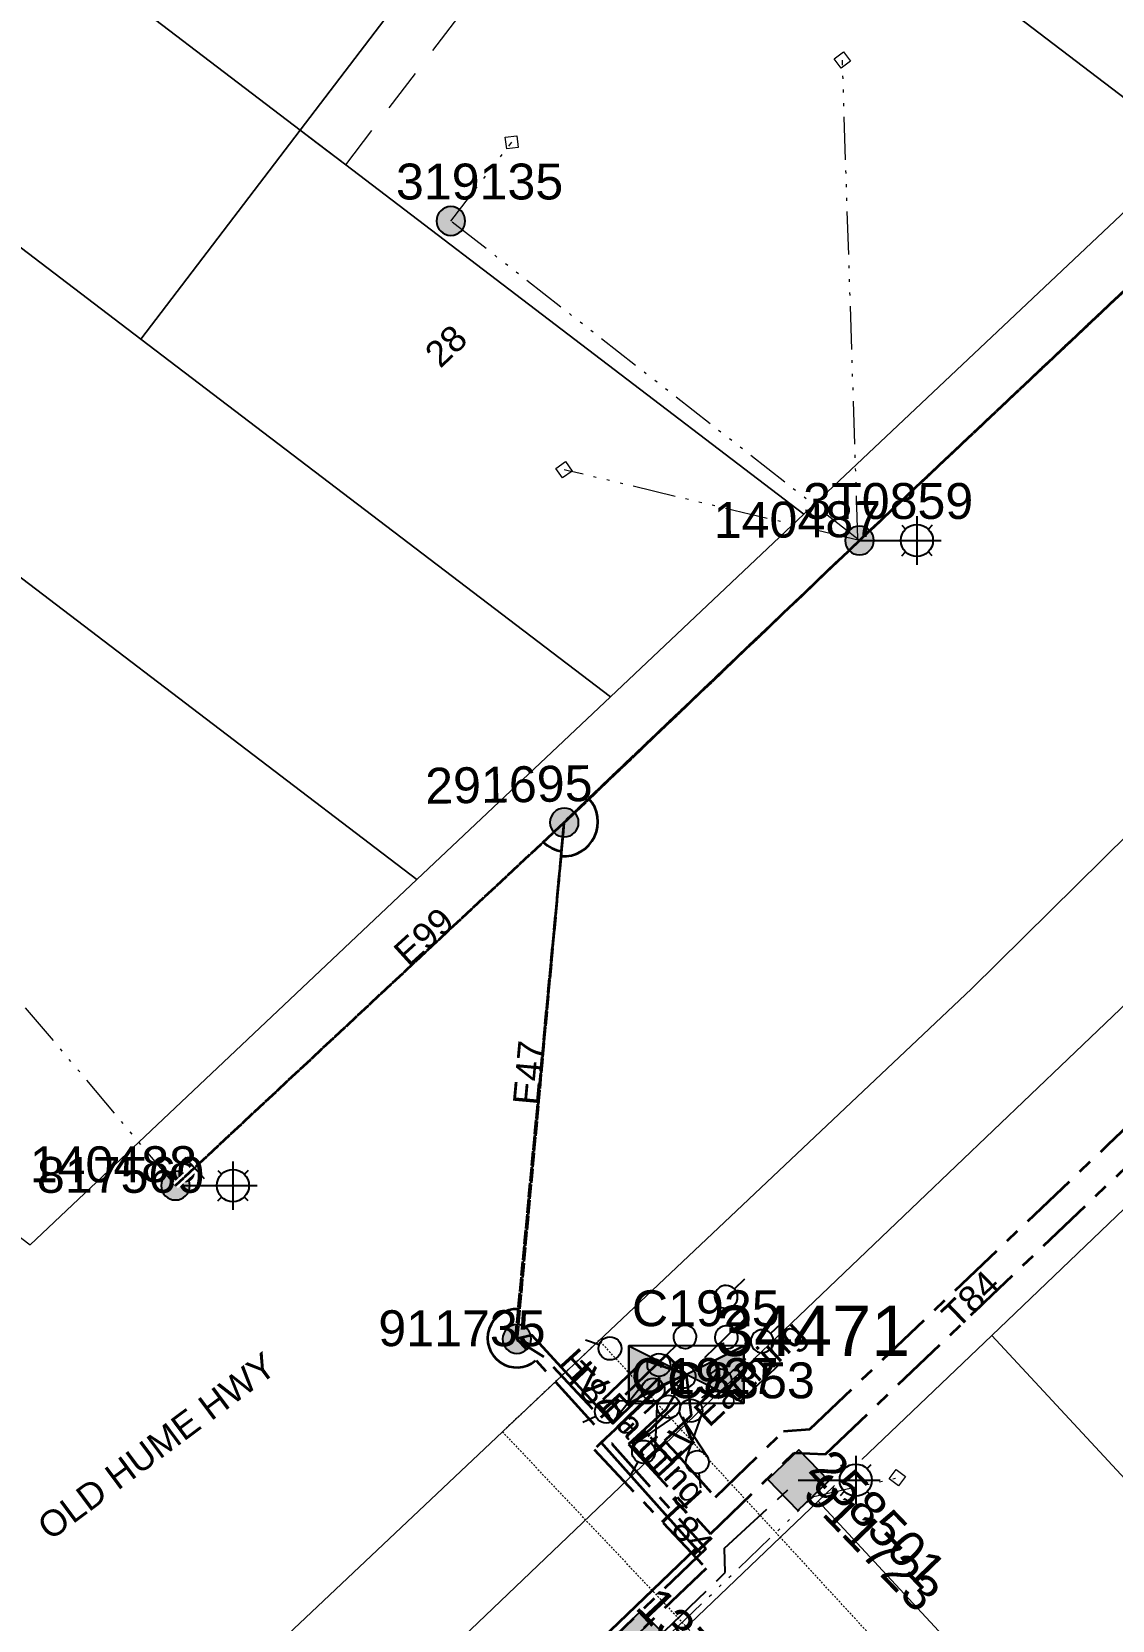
# Model space of a CAD drawing. Header units: metres. Extents: x 264899 to 270320, y 6185871 to 6191197.
# Drawn here: x 268064.1 to 268139.4, y 6186596 to 6186706.7 of the extents above; entities that cross this region are included whole.
import ezdxf
from ezdxf.enums import TextEntityAlignment as Align

# ---------------------------------------------------------------- set-up
doc = ezdxf.new("R2010")
doc.units = ezdxf.units.M
for name, pattern in [('Cable Exist OH', [1, 1, 0]), ('Cable Exist UG', [7, 4, -1, 1, -1]), ('Dash', [5, 3, -2]), ('DASHED', [19.05, 12.7, -6.35]), ('HIDDEN2', [0.1875, 0.125, -0.0625]), ('PHANTOMX2', [6.6, 3, -0.75, 0.2, -0.75, 0.2, -0.75, 0.2, -0.75])]:
    doc.linetypes.add(name, pattern=pattern)
doc.layers.get('0').update_dxf_attribs({"color": 6})
for name, color, linetype, lineweight in [('_User_HV_Exist', 1, 'Continuous', 35), ('_User_LV_Exist', 5, 'Continuous', 35), ('Cadastre Easements_SP_EXT', 58, 'DASHED', 15), ('Cadastre Land Parcels_SP_EXT', 118, 'Continuous', 15), ('Cadastre Other Property_SP_EXT', 138, 'DASHED', 15), ('Cadastre Roads_SP_EXT', 218, 'Continuous', 15), ('Mains_HV_EXT', 13, 'Continuous', 25), ('Mains_LV_EXT', 163, 'Continuous', 25), ('Mains_LV_SL_EXT', 135, 'Continuous', 25), ('Mains_SL_EXT', 131, 'Continuous', 25), ('Services_SP_EXT', 42, 'PHANTOMX2', 20)]:
    doc.layers.add(name, color=color, linetype=linetype, lineweight=lineweight)
for name, color, linetype in [('Equip_HV_EXT', 7, 'Continuous'), ('Equip_LV_EXT', 7, 'Continuous'), ('Equip_SP_SL_EXT', 7, 'Continuous'), ('Sub_SP_EXT', 7, 'Continuous'), ('SupportsOH_SP_TR_HV_LV_SL_EXT', 7, 'Continuous'), ('SupportsUG_SP_LV_EXT', 7, 'Continuous'), ('SupportsUG_SP_LV_SL_EXT', 7, 'Continuous')]:
    doc.layers.add(name, color=color, linetype=linetype)
doc.layers.get('0').freeze()
doc.styles.add('COLUMN_LABEL', font='arial.ttf', dxfattribs={"height": 2})
doc.styles.add('iecARIAL', font='arial.ttf', dxfattribs={"height": 2})
doc.styles.add('POLE_LABEL', font='arial.ttf', dxfattribs={"height": 2})
doc.styles.add('SL_LABEL', font='arial.ttf', dxfattribs={"height": 2})
doc.styles.get("Standard").update_dxf_attribs({"font": 'arial.ttf'})
doc.styles.add('SWITCH_LABEL', font='arial.ttf', dxfattribs={"height": 2})
doc.linetypes.add('Cable E UG', pattern='A,5,-0.1,["E",Standard,S=1.5,R=0,X=0,Y=-0.75],-1.45', length=6.55)

# ---------------------------------------------------------------- blocks, each defined once
blk = doc.blocks.new('SUB_PADMOUNT_EXT')
at = {"ltscale": 10}
h = blk.add_hatch(color=256, dxfattribs=at)
h.dxf.hatch_style = 1
h.paths.add_polyline_path([(4, -2), (0, 0), (4, 2)])
h.paths.add_polyline_path([(-4, -2), (-4, 2), (0, 0)])
blk.add_line((4, 2), (-4, -2))
blk.add_lwpolyline([(-4, -2), (4, -2), (4, 2), (-4, 2)], close=True)
at = {"ltscale": 10, "flags": 128}
for points in [[(-4, -2), (-4, 2), (0, 0)], [(4, -2), (0, 0), (4, 2)]]:
    blk.add_lwpolyline(points, close=True, dxfattribs=at)
at = {"flags": 8}
blk.add_attdef('ASSET_NUM', text='', height=2.5, dxfattribs=at).set_placement((0, 5), align=Align.MIDDLE_CENTER)
for tag, flags, p in [('STREET_CODE', 9, (1.5, 0)), ('OPERATING_VOLTAGE', 9, (1.5, -0.4)), ('ORIENTATION', 9, (1.5, -0.6)), ('OWNED_BY', 9, (1.5, -0.8)), ('OPERATED_BY', 9, (1.5, -1)), ('NO_PHASES', 9, (1.5, -0.2)), ('MAINTAINED_BY', 9, (1.5, -1.2)), ('CONSTRUCTED_VOLTAGE', 9, (1.5, -1.4)), ('SECONDARY_VOLTAGE', 9, (1.5, -1.6)), ('STATE', 9, (1.5, -1.8)), ('SUBSTATION_TYPE', 9, (1.5, -2.2)), ('PARENT', 9, (1.5, -2)), ('SUBURB', 9, (1.5, -2.8)), ('STREETNAME', 9, (1.5, -3)), ('USAGE', 9, (1.5, -2.4)), ('LEGEND', 9, (1.5, -2.6)), ('LOCATION', 9, (1.5, -3.2)), ('NOTES', 9, (1.5, -3.4)), ('Z', 1, (1.5, -3.6))]:
    blk.add_attdef(tag, text='', height=0.2, dxfattribs=dict(flags=flags)).set_placement(p, align=Align.MIDDLE_LEFT)
blk = doc.blocks.new('COLUMN_EXT')
blk.add_hatch(color=256).paths.add_polyline_path([(1.5, -1.5), (1.5, 1.5), (-1.5, 1.5), (-1.5, -1.5)])
blk.add_lwpolyline([(1.5, 1.5), (-1.5, 1.5), (-1.5, -1.5), (1.5, -1.5)], close=True)
at = {"flags": 1}
blk.add_attdef('Z', (-1.81, 2.35), '', height=0.2, rotation=180, dxfattribs=at)
at = {"flags": 9}
for tag, p in [('STREETNAME', (-1.81, 1.6)), ('LOCATION', (-1.81, 1.4)), ('SUBURB', (-1.81, 1.8)), ('LEGEND', (-1.81, 1.2)), ('NOTES', (-1.81, 2)), ('COLUMN_TYPE', (-1.81, 0.4)), ('OWNED_BY', (-1.81, 0.6)), ('USAGE', (-1.81, 1)), ('STATE', (-1.81, 0.8))]:
    blk.add_attdef(tag, text='', height=0.2, rotation=180, dxfattribs=at).set_placement(p, align=Align.MIDDLE_LEFT)
for tag, style, p in [('STRUCTURE_PLANT_NUMBER', 'POLE_LABEL', (-1.81, -0.03)), ('STREET_CODE', 'COLUMN_LABEL', (-1.81, 0.2))]:
    blk.add_attdef(tag, text='', height=0.2, rotation=180, dxfattribs=dict(at, style=style)).set_placement(p, align=Align.MIDDLE_LEFT)
at = {"style": 'COLUMN_LABEL', "width": 0.9, "flags": 8}
blk.add_attdef('ASSET_NUM', text='', height=2, rotation=270, dxfattribs=at).set_placement((2, -4), align=Align.MIDDLE_LEFT)
blk = doc.blocks.new('PILLAR_EXT')
blk.add_hatch(color=256).paths.add_polyline_path([(-2.5, 1), (-2.5, -1), (2.5, -1), (2.5, 1)])
for p, q in [((-2.5, 0), (2.5, 0)), ((0, 1), (0, -1))]:
    blk.add_line(p, q)
at = {"ltscale": 10}
blk.add_line((2.5, 0), (-2.5, 0), dxfattribs=at)
blk.add_lwpolyline([(-2.5, -1), (-1.25, -1), (1.25, -1), (2.5, -1), (2.5, 1), (-2.5, 1)], close=True)
at = {"width": 0.9, "flags": 8}
blk.add_attdef('ASSET_NUM', text='', height=2, rotation=90, dxfattribs=at).set_placement((-2, 4), align=Align.MIDDLE_LEFT)
for tag, p, flags in [('OWNED_BY', (0, -0.2), 9), ('STATE', (0, -0.4), 9), ('SUPPORT_TYPE', (0, -0.6), 9), ('USAGE', (0, -0.8), 9), ('LEGEND', (0, -1), 9), ('LOCATION', (0, -1.2), 9), ('STREETNAME', (0, -1.8), 9), ('SUBURB', (0, -2), 1), ('NOTES', (0, -1.4), 9), ('PARENT', (0, -1.6), 9)]:
    blk.add_attdef(tag, p, '', height=0.2, dxfattribs=dict(flags=flags))
blk = doc.blocks.new('SL_LANTERN_EXT')
at = {"flags": 9}
for tag, p in [('LRATECODE', (-7.4, 0)), ('LOUTREACHVOCAB', (-7.2, 0)), ('LOUTREACH', (-7, 0)), ('LANTNUMBER', (-6.6, 0)), ('LNEW', (-6.4, 0)), ('LMASTVOCAB', (-6.2, 0)), ('LMAST', (-6, 0)), ('LLAMPVOCAB', (-5.8, 0)), ('LLAMP', (-5.6, 0)), ('LEXIST', (-5.4, 0)), ('LCHARGE3PERCENT', (-5.2, 0)), ('LCHARGE3', (-5, 0)), ('LCHARGE2PERCENT', (-4.8, 0)), ('LCHARGE2', (-4.6, 0)), ('LCHARGE1PERCENT', (-4.4, 0)), ('LCHARGE1', (-4.2, 0)), ('LCATEGORY', (-4, 0)), ('LBRACKETVOCAB', (-3.8, 0)), ('LBRACKET', (-3.6, 0)), ('LKINGHEIGHT', (-3.4, 0)), ('CREPLACE', (-3.2, 0)), ('CREMOVE', (-3, 0)), ('CNUMBER', (-2.8, 0)), ('CNEW', (-2.6, 0)), ('CEXIST', (-2.4, 0)), ('USAGE', (-2.2, 0)), ('STATE', (-2, 0)), ('OWNED_BY', (-1.8, 0)), ('ORIENTATION', (-1.6, 0)), ('OPERATING_VOLTAGE', (-1.4, 0)), ('NO_PHASES', (-1.2, 0)), ('LANTERN_TYPE', (-1, 0)), ('LANTERN_PURPOSE', (-0.8, 0)), ('CONTROL_TYPE', (-0.6, 0)), ('CONSTRUCTED_VOLTAGE', (-0.4, 0))]:
    blk.add_attdef(tag, text='', height=0.001, rotation=270, dxfattribs=at).set_placement(p, align=Align.MIDDLE_LEFT)
at = {"style": 'SL_LABEL', "flags": 9}
blk.add_attdef('STREET_CODE', text='', height=0.001, rotation=270, dxfattribs=at).set_placement((0, 0), align=Align.MIDDLE_LEFT)
at = {"flags": 1}
blk.add_attdef('Z', (0, 0), '', height=0.001, rotation=270, dxfattribs=at)
at = {"width": 0.9}
blk.add_attdef('LNUMBER', text='', height=1, dxfattribs=at).set_placement((7, -1), align=Align.MIDDLE_LEFT)
at = {"flags": 9}
for tag, p in [('LREMOVE', (0, -7.6)), ('LREPLACE', (0, -7.8)), ('LTYPE', (0, -8)), ('LTYPEVOCAB', (0, -8.2)), ('LEGEND', (0, -8.4)), ('SUBURB', (0, -8.6)), ('STREETNAME', (0, -8.8)), ('LOCATION', (0, -9)), ('NOTES', (0, -9.2)), ('MAINTAINED_BY', (0, -9.86))]:
    blk.add_attdef(tag, text='', height=0.001, dxfattribs=at).set_placement(p, align=Align.MIDDLE_LEFT)
blk.add_attdef('OPERATED_BY', (0, -9.61), '', height=0.001, dxfattribs=at)
blk.add_wipeout([(5.69, 0), (5.06, -1.06), (4, -1.69), (2.94, -1.06), (2.31, 0), (2.94, 1.06), (4, 1.69), (5.06, 1.06)])
for p, q in [((4, 1.69), (4, 0)), ((0, 0), (4, 0)), ((2.94, 1.06), (3.2, 0.8)), ((5.06, 1.06), (4.8, 0.8)), ((2.94, -1.06), (3.2, -0.8)), ((4, 0), (5.69, 0)), ((4, 0), (4, -1.69)), ((5.06, -1.06), (4.8, -0.8))]:
    blk.add_line(p, q)
blk.add_circle((4, 0), 1.12)
blk = doc.blocks.new('CCP_EXT')
at = {"flags": 9}
for tag, p in [('STATE', (0, -1.8)), ('LEGEND', (0, -1.4)), ('LIFE_SUPPORT', (0, -1.6)), ('NOTES', (0, -2))]:
    blk.add_attdef(tag, text='', height=0.2, dxfattribs=at).set_placement(p, align=Align.MIDDLE_LEFT)
blk.add_wipeout([(0, 0.57), (0.57, 0), (0, -0.57), (-0.57, 0)])
blk.add_lwpolyline([(-0.57, 0), (0, 0.57), (0.57, 0), (0, -0.57), (-0.57, 0)])
at = {"flags": 1}
blk.add_attdef('Z', (0, 0), '', height=0.2, dxfattribs=at)
at = {"flags": 9}
for tag, p in [('CCP_TYPE', (0, 0)), ('CONSTRUCTED_VOLTAGE', (0, -0.2)), ('OPERATING_VOLTAGE', (0, -0.6)), ('ORIENTATION', (0, -0.8)), ('OWNED_BY', (0, -1)), ('NO_PHASES', (0, -0.4)), ('USAGE', (0, -1.2))]:
    blk.add_attdef(tag, text='', height=0.2, dxfattribs=at).set_placement(p, align=Align.MIDDLE_LEFT)
blk = doc.blocks.new('POLE_EXT')
blk.add_hatch(color=256).paths.add_polyline_path([(-1, 0, 1), (1, 0, 1)])
blk.add_lwpolyline([(-1, 0, 1), (1, 0, 1)], format="xyb", close=True)
at = {"flags": 8}
blk.add_attdef('pNumber', text='', height=2, dxfattribs=at).set_placement((2.5, 2.5), align=Align.MIDDLE_CENTER)
at = {"style": 'POLE_LABEL', "flags": 9}
for tag, p in [('STRUCTURE_PLANT_NUMBER', (1.35, 0.03)), ('STREET_CODE', (1.35, -0.2))]:
    blk.add_attdef(tag, text='', height=0.2, dxfattribs=at).set_placement(p, align=Align.MIDDLE_LEFT)
at = {"flags": 9}
for tag, p in [('OWNED_BY', (1.35, -0.4)), ('SPECIAL_USE', (1.35, -0.8)), ('STATE', (1.35, -1)), ('PARENT', (1.35, -0.6)), ('USAGE', (1.35, -1.2)), ('cLV', (1.35, -1.4)), ('hDepth', (1.35, -1.6)), ('hDia', (1.35, -1.8)), ('cHV', (1.35, -2)), ('LBRACKET', (1.35, -2.2)), ('cLinedev', (1.35, -3.4)), ('LExisting', (1.35, -2.4)), ('LANTNUMBER', (1.35, -2.6)), ('LOther', (1.35, -2.8)), ('LRemove', (1.35, -3)), ('LEGEND', (1.35, -3.2)), ('pExisting', (1.35, -3.8)), ('pFooting', (1.35, -4.4)), ('LOCATION', (1.35, -3.6)), ('PFNUMBER', (1.35, -4)), ('NEWPFNUMBER', (1.35, -4.2)), ('pNew', (1.35, -4.6)), ('pRelocate', (1.35, -5)), ('pRemove', (1.35, -5.2)), ('pReplace', (1.35, -5.4)), ('pStay', (1.35, -5.6)), ('pType', (1.35, -5.8)), ('cspan', (1.35, -6)), ('STREETNAME', (1.35, -6.2)), ('SUBURB', (1.35, -6.4)), ('NOTES', (1.35, -6.6)), ('OPERATED_BY', (1.36, -7.01)), ('MAINTAINED_BY', (1.36, -6.81))]:
    blk.add_attdef(tag, text='', height=0.2, dxfattribs=at).set_placement(p, align=Align.MIDDLE_LEFT)
at = {"flags": 1}
blk.add_attdef('Z', (1.35, -7.33), '', height=0.2, dxfattribs=at)
blk = doc.blocks.new('LV_UG_DFUSE_OPEN_EXT')
for points in [[(1, 0), (0, 0)], [(6.2, 0.01), (7.2, 0.01)]]:
    blk.add_lwpolyline(points)
for centre in [(1.8, 0), (5.4, 0.01)]:
    blk.add_circle(centre, 0.8)
at = {"flags": 9}
for tag, p in [('ACTUAL_STATUS', (0, 0)), ('CONSTRUCTED_VOLTAGE', (0, -0.2)), ('OPERATING_VOLTAGE', (0, -0.6)), ('ORIENTATION', (0, -0.8)), ('STATE', (0, -1)), ('SWITCH_TYPE', (0, -1.2)), ('NO_PHASES', (0, -0.4)), ('USAGE', (0, -1.4)), ('NOTES', (0, -1.6))]:
    blk.add_attdef(tag, text='', height=0.2, dxfattribs=at).set_placement(p, align=Align.MIDDLE_LEFT)
at = {"flags": 1}
blk.add_attdef('Z', (0, 0), '', height=0.2, dxfattribs=at)
blk = doc.blocks.new('LV_UG_DFUSE_CLOSED_EXT')
for points in [[(1, 0), (0, 0)], [(5.04, 0.73), (2.16, -0.72)], [(5.05, -0.71), (2.16, 0.72)], [(6.2, 0.01), (7.2, 0.01)]]:
    blk.add_lwpolyline(points)
for centre in [(1.8, 0), (5.4, 0.01)]:
    blk.add_circle(centre, 0.8)
at = {"flags": 9}
for tag, p in [('ACTUAL_STATUS', (0, 0)), ('CONSTRUCTED_VOLTAGE', (0, -0.2)), ('OPERATING_VOLTAGE', (0, -0.6)), ('ORIENTATION', (0, -0.8)), ('STATE', (0, -1)), ('SWITCH_TYPE', (0, -1.2)), ('NO_PHASES', (0, -0.4)), ('USAGE', (0, -1.4)), ('NOTES', (0, -1.6))]:
    blk.add_attdef(tag, text='', height=0.2, dxfattribs=at).set_placement(p, align=Align.MIDDLE_LEFT)
at = {"flags": 1}
blk.add_attdef('Z', (0, 0), '', height=0.2, dxfattribs=at)
blk = doc.blocks.new('SWG_HOLEC_SU_EXT')
blk.add_line((1.8, -2), (5.8, -2))
for points in [[(1, 0), (0, 0)], [(6.6, 0), (7.6, 0)]]:
    blk.add_lwpolyline(points)
for points in [[(1.8, -0.8, 1), (1.8, 0.8, 1)], [(5.8, -0.8, 1), (5.8, 0.8, 1)]]:
    blk.add_lwpolyline(points, format="xyb", close=True)
at = {"style": 'SWITCH_LABEL', "flags": 8}
blk.add_attdef('ASSET_NUM', text='', height=2.5, rotation=179.9544, dxfattribs=at).set_placement((-2.4, 0), align=Align.MIDDLE_LEFT)
at = {"flags": 1}
blk.add_attdef('Z', (0, 0), '', height=0.2, dxfattribs=at)
at = {"flags": 9}
for tag, p in [('ACTUAL_STATUS', (0, -0.4)), ('CONSTRUCTED_VOLTAGE', (0, -0.6)), ('OPERATING_VOLTAGE', (0, -1)), ('ORIENTATION', (0, -1.2)), ('NO_PHASES', (0, -0.8)), ('OWNED_BY', (0, -1.4)), ('STATE', (0, -1.8)), ('SWITCH_TYPE', (0, -2)), ('PARENT', (0, -1.6)), ('USAGE', (0, -2.2)), ('STREETNAME', (0, -2.6)), ('SUBURB', (0, -2.8)), ('LOCATION', (0, -2.4)), ('NOTES', (0, -3))]:
    blk.add_attdef(tag, text='', height=0.2, dxfattribs=at).set_placement(p, align=Align.MIDDLE_LEFT)
at = {"style": 'SWITCH_LABEL', "flags": 9}
blk.add_attdef('STREET_CODE', text='', height=0.2, dxfattribs=at).set_placement((0, -0.2), align=Align.MIDDLE_LEFT)
blk = doc.blocks.new('End Shackle_EXT')
at = {"flags": 9}
for tag, p in [('OWNED_BY', (0, -1)), ('STATE', (0, -1.2)), ('USAGE', (0, -1.4)), ('NOTES', (0, -1.6))]:
    blk.add_attdef(tag, text='', height=0.2, dxfattribs=at).set_placement(p, align=Align.MIDDLE_LEFT)
blk.add_wipeout([(0, 0.25), (1.81, 0.25), (1.82, -0.25), (0, -0.25)])
blk.add_line((1.81, -1), (1.81, 1))
at = {"flags": 1}
blk.add_attdef('Z', (0, 0), '', height=0.2, dxfattribs=at)
at = {"flags": 9}
for tag, p in [('CONNECTOR_TYPE', (0, 0)), ('CONSTRUCTED_VOLTAGE', (0, -0.2)), ('OPERATING_VOLTAGE', (0, -0.6)), ('ORIENTATION', (0, -0.8)), ('NO_PHASES', (0, -0.4))]:
    blk.add_attdef(tag, text='', height=0.2, dxfattribs=at).set_placement(p, align=Align.MIDDLE_LEFT)

msp = doc.modelspace()

# ---------------------------------------------------------------- linework, layer by layer
at = {"layer": '_User_HV_Exist', "linetype": 'Continuous'}
for points in [[(268101, 6186649.24, 0.674061), (268102.93, 6186653.25)], [(268098.01, 6186617.7, 1.472298), (268099.21, 6186614.12)]]:
    msp.add_lwpolyline(points, format="xyb", dxfattribs=at)
at = {"layer": '_User_HV_Exist', "linetype": 'Cable Exist OH'}
msp.add_lwpolyline([(268097.82, 6186615.65), (268101.21, 6186651.56)], dxfattribs=at)
at = {"layer": '_User_HV_Exist', "linetype": 'Cable E UG'}
for points in [[(268100.76, 6186613.92), (268098.96, 6186615.88), (268097.91, 6186615.62)], [(268107.83, 6186612.94), (268104.58, 6186609.73), (268104.58, 6186609.73), (268100.76, 6186613.92)], [(268024.35, 6186519.73), (268025.14, 6186521.34), (268025.14, 6186521.34), (268036.03, 6186519.69), (268036.2, 6186520.16), (268036.2, 6186520.16), (268037.18, 6186527.92), (268038.2, 6186531.86), (268039.36, 6186533.16), (268066.29, 6186558.89), (268079.27, 6186571.33), (268092.35, 6186583.81), (268104.43, 6186595.31), (268110.37, 6186601.04), (268104.14, 6186608), (268103.77, 6186608.42), (268103.77, 6186608.42), (268107.76, 6186612.12), (268107.83, 6186612.94)], [(268109.18, 6186611.22), (268105.98, 6186608.18), (268105.98, 6186608.18), (268107.79, 6186606.14), (268108.53, 6186606.83)], [(268108.53, 6186606.83), (268110.29, 6186608.47)]]:
    msp.add_lwpolyline(points, dxfattribs=at)
at = {"layer": '_User_HV_Exist', "linetype": 'Cable Exist UG'}
for points in [[(268109.71, 6186613.14), (268108.32, 6186614.51), (268103.31, 6186609.65), (268097.91, 6186615.62)], [(268109.71, 6186613.14), (268104.51, 6186608.33), (268111.06, 6186601.01), (268111.06, 6186601.01), (268104.78, 6186594.95), (268092.7, 6186583.45), (268079.62, 6186570.97), (268066.63, 6186558.53), (268039.72, 6186532.81), (268038.64, 6186531.6), (268037.67, 6186527.81), (268036.7, 6186520.1), (268022.93, 6186522.18), (268022.49, 6186520.34)]]:
    msp.add_lwpolyline(points, dxfattribs=at)
at = {"layer": '_User_LV_Exist', "linetype": 'Cable Exist OH'}
msp.add_lwpolyline([(268097.92, 6186615.53), (268101.21, 6186651.59)], dxfattribs=at)
at = {"layer": '_User_LV_Exist', "linetype": 'Continuous'}
msp.add_lwpolyline([(268099.75, 6186650.23, 0.184227), (268101.03, 6186649.6)], format="xyb", dxfattribs=at)
at = {"layer": '_User_LV_Exist', "linetype": 'Cable Exist UG'}
for points in [[(268109.71, 6186613.14), (268106.78, 6186614.15), (268103.2, 6186610.73), (268099.79, 6186614.38), (268097.92, 6186615.53)], [(268109.71, 6186613.14), (268107.77, 6186612.26), (268103.29, 6186607.92), (268111.08, 6186599.64), (268111.08, 6186599.64), (268105.47, 6186594.23)]]:
    msp.add_lwpolyline(points, dxfattribs=at)
at = {"layer": 'Cadastre Land Parcels_SP_EXT', "linetype": 'Continuous'}
for points in [[(268104.98, 6186728.9), (268116.06, 6186743.45), (268100.16, 6186755.57), (268066.9, 6186711.94), (268082.81, 6186699.81), (268104.98, 6186728.9)], [(268155.42, 6186708.48), (268155.15, 6186713.65), (268119.51, 6186740.82), (268116.06, 6186743.45), (268104.98, 6186728.9), (268108.16, 6186726.48), (268144.86, 6186698.51), (268155.42, 6186708.48)], [(268082.81, 6186699.81), (268066.9, 6186711.94), (268052.36, 6186723.02), (268037.81, 6186734.11), (268026.73, 6186719.56), (268071.72, 6186685.26), (268082.81, 6186699.81)], [(268121.17, 6186676.14), (268144.86, 6186698.51), (268108.16, 6186726.48), (268104.98, 6186728.9), (268082.81, 6186699.81), (268085.99, 6186697.39), (268117.9, 6186673.06), (268121.17, 6186676.14)], [(268104.42, 6186660.34), (268071.72, 6186685.26), (268026.73, 6186719.56), (268015.64, 6186705.01), (268052.55, 6186676.88), (268090.95, 6186647.61), (268104.42, 6186660.34)], [(268117.9, 6186673.06), (268085.99, 6186697.39), (268082.81, 6186699.81), (268071.72, 6186685.26), (268104.42, 6186660.34), (268117.9, 6186673.06)], [(268090.95, 6186647.61), (268052.55, 6186676.88), (268030.38, 6186647.79), (268064, 6186622.17), (268090.95, 6186647.61)], [(268162.24, 6186604.23), (268141.82, 6186626.23), (268130.98, 6186615.87), (268151.39, 6186593.87), (268162.24, 6186604.23)], [(268151.39, 6186593.87), (268130.98, 6186615.87), (268118.9, 6186604.33), (268139.31, 6186582.33), (268151.39, 6186593.87)], [(268139.31, 6186582.33), (268118.9, 6186604.33), (268106.82, 6186592.79), (268127.23, 6186570.79), (268139.31, 6186582.33)]]:
    msp.add_lwpolyline(points, close=True, dxfattribs=at)
msp.add_lwpolyline([(268034.35, 6186537.74), (268227.83, 6186722.57), (268221.53, 6186729.27), (268216.28, 6186724.32), (268199.56, 6186708.53), (268186.68, 6186696.02), (268175.67, 6186685.34), (268164.4, 6186674.39), (268129.57, 6186640), (268104.82, 6186616.64), (268096.9, 6186609.16), (268024.17, 6186540.52)], dxfattribs=at)
at = {"layer": 'Mains_HV_EXT', "linetype": 'Continuous'}
for points in [[(268101, 6186649.24, 0.674061), (268102.93, 6186653.25)], [(268098.01, 6186617.7, 1.472298), (268099.21, 6186614.12)]]:
    msp.add_lwpolyline(points, format="xyb", dxfattribs=at)
at = {"layer": 'Mains_HV_EXT', "linetype": 'Cable Exist OH'}
msp.add_lwpolyline([(268097.82, 6186615.65), (268101.21, 6186651.56)], dxfattribs=at)
at = {"layer": 'Mains_HV_EXT', "linetype": 'Cable E UG'}
for points in [[(268100.76, 6186613.92), (268098.96, 6186615.88), (268097.91, 6186615.62)], [(268107.83, 6186612.94), (268104.58, 6186609.73), (268104.58, 6186609.73), (268100.76, 6186613.92)], [(268024.35, 6186519.73), (268025.14, 6186521.34), (268025.14, 6186521.34), (268036.03, 6186519.69), (268036.2, 6186520.16), (268036.2, 6186520.16), (268037.18, 6186527.92), (268038.2, 6186531.86), (268039.36, 6186533.16), (268066.29, 6186558.89), (268079.27, 6186571.33), (268092.35, 6186583.81), (268104.43, 6186595.31), (268110.37, 6186601.04), (268104.14, 6186608), (268103.77, 6186608.42), (268103.77, 6186608.42), (268107.76, 6186612.12), (268107.83, 6186612.94)], [(268109.18, 6186611.22), (268105.98, 6186608.18), (268105.98, 6186608.18), (268107.79, 6186606.14), (268108.53, 6186606.83)], [(268108.53, 6186606.83), (268110.29, 6186608.47)]]:
    msp.add_lwpolyline(points, dxfattribs=at)
at = {"layer": 'Mains_HV_EXT', "linetype": 'Cable Exist UG'}
for points in [[(268109.71, 6186613.14), (268108.32, 6186614.51), (268103.31, 6186609.65), (268097.91, 6186615.62)], [(268109.71, 6186613.14), (268104.51, 6186608.33), (268111.06, 6186601.01), (268111.06, 6186601.01), (268104.78, 6186594.95), (268092.7, 6186583.45), (268079.62, 6186570.97), (268066.63, 6186558.53), (268039.72, 6186532.81), (268038.64, 6186531.6), (268037.67, 6186527.81), (268036.7, 6186520.1), (268022.93, 6186522.18), (268022.49, 6186520.34)]]:
    msp.add_lwpolyline(points, dxfattribs=at)
at = {"layer": 'Mains_LV_EXT', "linetype": 'Cable Exist OH'}
msp.add_lwpolyline([(268097.92, 6186615.53), (268101.21, 6186651.59)], dxfattribs=at)
at = {"layer": 'Mains_LV_EXT', "linetype": 'Continuous'}
msp.add_lwpolyline([(268099.75, 6186650.23, 0.184227), (268101.03, 6186649.6)], format="xyb", dxfattribs=at)
at = {"layer": 'Mains_LV_EXT', "linetype": 'Cable Exist UG'}
for points in [[(268109.71, 6186613.14), (268106.78, 6186614.15), (268103.2, 6186610.73), (268099.79, 6186614.38), (268097.92, 6186615.53)], [(268109.71, 6186613.14), (268107.77, 6186612.26), (268103.29, 6186607.92), (268111.08, 6186599.64), (268111.08, 6186599.64), (268105.47, 6186594.23)]]:
    msp.add_lwpolyline(points, dxfattribs=at)

# ---------------------------------------------------------------- block references
at = {"layer": 'Equip_HV_EXT'}
ref = msp.add_blockref('SWG_HOLEC_SU_EXT', (268108.32, 6186614.51), dxfattribs=dict(at, rotation=44.12931071199083))
ref.add_attrib('ASSET_NUM', 'C1925', dxfattribs={"layer": '0', "height": 2.5, "style": 'SWITCH_LABEL'}).set_placement((268105.92, 6186615.76), align=Align.BOTTOM_LEFT)
ref = msp.add_blockref('SWG_HOLEC_SU_EXT', (268108.25, 6186611.79), dxfattribs=dict(at, rotation=42.87589011616131))
ref.add_attrib('ASSET_NUM', 'C1927', dxfattribs={"layer": '0', "height": 2.5, "style": 'SWITCH_LABEL'}).set_placement((268105.85, 6186613.04), align=Align.MIDDLE_LEFT)
ref = msp.add_blockref('SWG_HOLEC_SU_EXT', (268110.77, 6186611.49), dxfattribs=dict(at, rotation=43.27234471586366))
ref.add_attrib('ASSET_NUM', 'C8353', dxfattribs={"layer": '0', "height": 2.5, "style": 'SWITCH_LABEL'}).set_placement((268108.37, 6186612.74), align=Align.MIDDLE_LEFT)
at = {"layer": 'Equip_LV_EXT'}
for name, p, rotation in [('LV_UG_DFUSE_OPEN_EXT', (268109.5, 6186613.22), 161.0648749210862), ('LV_UG_DFUSE_CLOSED_EXT', (268109.03, 6186612.84), 204.8758898245673), ('LV_UG_DFUSE_CLOSED_EXT', (268109.35, 6186612.48), 240.8758900827358), ('LV_UG_DFUSE_CLOSED_EXT', (268109.82, 6186612.41), 276.875889802124)]:
    msp.add_blockref(name, p, dxfattribs=dict(at, rotation=rotation))
at = {"layer": 'Sub_SP_EXT'}
ref = msp.add_blockref('SUB_PADMOUNT_EXT', (268109.71, 6186613.14), dxfattribs=at)
ref.add_attrib('ASSET_NUM', '34471', dxfattribs={"layer": '0', "height": 3.5}).set_placement((268111.71, 6186613.39), align=Align.BOTTOM_LEFT)
at = {"layer": 'SupportsOH_SP_TR_HV_LV_SL_EXT'}
ref = msp.add_blockref('POLE_EXT', (268093.31, 6186693.48), dxfattribs=at)
ref.add_attrib('ASSET_NUM', '319135', dxfattribs={"layer": '0', "height": 2.5, "style": 'POLE_LABEL'}).set_placement((268095.31, 6186694.23), align=Align.BOTTOM_CENTER)
ref = msp.add_blockref('POLE_EXT', (268101.21, 6186651.59), dxfattribs=at)
ref.add_attrib('ASSET_NUM', '291695', dxfattribs={"layer": '0', "height": 2.5, "rotation": 1, "style": 'POLE_LABEL'}).set_placement((268103.21, 6186652.34), align=Align.BOTTOM_RIGHT)
ref = msp.add_blockref('POLE_EXT', (268097.91, 6186615.62), dxfattribs=at)
ref.add_attrib('ASSET_NUM', '911735', dxfattribs={"layer": '0', "height": 2.5, "style": 'POLE_LABEL'}).set_placement((268099.91, 6186616.37), align=Align.MIDDLE_RIGHT)
at = {"layer": 'SupportsUG_SP_LV_EXT'}
ref = msp.add_blockref('PILLAR_EXT', (268105.47, 6186594.23), dxfattribs=dict(at, rotation=224.3543510878455))
ref.add_attrib('ASSET_NUM', '137018', dxfattribs={"layer": '0', "height": 2.5, "rotation": 313.1245, "style": 'iecARIAL'}).set_placement((268106.97, 6186597.73), align=Align.MIDDLE_LEFT)
at = {"layer": 'SupportsUG_SP_LV_SL_EXT'}
ref = msp.add_blockref('COLUMN_EXT', (268117.51, 6186605.79), dxfattribs=dict(at, rotation=223.9730226364078))
ref.add_attrib('ASSET_NUM', '911723', dxfattribs={"layer": '0', "height": 2.5, "rotation": 313.973, "style": 'COLUMN_LABEL'}).set_placement((268119.51, 6186606.54), align=Align.TOP_LEFT)

# ---------------------------------------------------------------- texts
at = {"layer": 'Cadastre Land Parcels_SP_EXT'}
msp.add_text('28', height=1.8, rotation=43.4535, dxfattribs=at).set_placement((268092.57, 6186683.17))
at = {"layer": 'Cadastre Roads_SP_EXT'}
msp.add_text('OLD HUME HWY', height=1.8, rotation=36.6548, dxfattribs=at).set_placement((268065.4, 6186601.53))
at = {"layer": 'Mains_HV_EXT'}
msp.add_text('HV Earthing', height=1.8, rotation=312.4294, dxfattribs=at).set_placement((268100.76, 6186613.92))
at = {"layer": 'Mains_LV_EXT'}
for s, rotation, p in [('E99', 42.2741, (268090.37, 6186641.47)), ('E47', 84.7933, (268099.41, 6186631.85)), ('T84', 43.976, (268128.58, 6186616.24)), ('T84', 313.1072, (268101.08, 6186613)), ('T84', 313.0107, (268107.5, 6186603.42))]:
    msp.add_text(s, height=1.8, rotation=rotation, dxfattribs=at).set_placement(p)

# ---------------------------------------------------------------- next in the draw order: block references
at = {"layer": 'Equip_SP_SL_EXT'}
ref = msp.add_blockref('SL_LANTERN_EXT', (268121.77, 6186671.23), dxfattribs=at)
ref.add_attrib('ASSET_NUM', '140487', dxfattribs={"layer": '0', "height": 2.5, "rotation": 0.4042, "style": 'iecARIAL'}).set_placement((268123.27, 6186672.73), align=Align.MIDDLE_RIGHT)
ref = msp.add_blockref('SL_LANTERN_EXT', (268074.13, 6186626.3), dxfattribs=at)
ref.add_attrib('ASSET_NUM', '140488', dxfattribs={"layer": '0', "height": 2.5, "rotation": 0.1204, "style": 'iecARIAL'}).set_placement((268075.63, 6186627.8), align=Align.MIDDLE_RIGHT)
ref = msp.add_blockref('SL_LANTERN_EXT', (268117.51, 6186605.79), dxfattribs=at)
ref.add_attrib('ASSET_NUM', '258501', dxfattribs={"layer": '0', "height": 2.5, "rotation": 313.973, "style": 'iecARIAL'}).set_placement((268119.01, 6186607.29), align=Align.MIDDLE_LEFT)
at = {"layer": 'Services_SP_EXT'}
for p, rotation in [((268120.58, 6186704.69), 261.5421301183731), ((268097.55, 6186698.96), 232.2440225318773), ((268101.19, 6186676.16), 170.5864918437687)]:
    msp.add_blockref('CCP_EXT', p, dxfattribs=dict(at, rotation=rotation))

# ---------------------------------------------------------------- next in the draw order: linework, layer by layer
at = {"layer": '_User_HV_Exist', "linetype": 'Cable Exist OH'}
msp.add_lwpolyline([(268101.36, 6186651.77), (268121.77, 6186671.23), (268175.25, 6186721.7)], dxfattribs=at)
at = {"layer": '_User_LV_Exist', "linetype": 'Cable Exist OH'}
for points in [[(268175.21, 6186721.66), (268121.77, 6186671.23)], [(268121.77, 6186671.23), (268101.34, 6186651.71)]]:
    msp.add_lwpolyline(points, dxfattribs=at)
at = {"layer": 'Cadastre Easements_SP_EXT', "linetype": 'Dash'}
msp.add_lwpolyline([(268108.16, 6186726.48), (268104.98, 6186728.9), (268082.81, 6186699.81), (268083.99, 6186698.91), (268085.99, 6186697.39), (268108.16, 6186726.48)], close=True, dxfattribs=at)
at = {"layer": 'Mains_HV_EXT', "linetype": 'Cable Exist OH'}
msp.add_lwpolyline([(268101.36, 6186651.77), (268121.77, 6186671.23), (268175.25, 6186721.7)], dxfattribs=at)
at = {"layer": 'Mains_LV_EXT', "linetype": 'Cable Exist OH'}
for points in [[(268175.21, 6186721.66), (268121.77, 6186671.23)], [(268121.77, 6186671.23), (268101.34, 6186651.71)]]:
    msp.add_lwpolyline(points, dxfattribs=at)
at = {"layer": 'Mains_LV_SL_EXT', "linetype": 'Cable Exist UG'}
msp.add_lwpolyline([(268105.47, 6186594.23), (268108.21, 6186595.29), (268108.21, 6186595.29), (268112.42, 6186599.35), (268112.37, 6186601.06), (268117.51, 6186605.79)], dxfattribs=at)
at = {"layer": 'Mains_SL_EXT', "linetype": 'Cable Exist OH'}
msp.add_lwpolyline([(268121.77, 6186671.23), (268175.21, 6186721.66)], dxfattribs=at)
at = {"layer": 'Services_SP_EXT'}
for points in [[(268121.66, 6186671.35), (268120.58, 6186704.69)], [(268121.77, 6186671.23), (268093.31, 6186693.48), (268097.55, 6186698.96)], [(268121.77, 6186671.23), (268101.19, 6186676.16)], [(268074.13, 6186626.3), (268062.07, 6186640.62), (268050.96, 6186649.97)]]:
    msp.add_lwpolyline(points, dxfattribs=at)

# ---------------------------------------------------------------- next in the draw order: block references
at = {"layer": 'Services_SP_EXT', "rotation": 188.9353918574746}
msp.add_blockref('CCP_EXT', (268124.41, 6186605.96), dxfattribs=at)
at = {"layer": 'SupportsOH_SP_TR_HV_LV_SL_EXT'}
ref = msp.add_blockref('POLE_EXT', (268121.77, 6186671.23), dxfattribs=at)
ref.add_attrib('ASSET_NUM', '3T0859', dxfattribs={"layer": '0', "height": 2.5, "style": 'POLE_LABEL'}).set_placement((268123.77, 6186671.98), align=Align.BOTTOM_CENTER)
ref = msp.add_blockref('POLE_EXT', (268074.13, 6186626.3), dxfattribs=at)
ref.add_attrib('ASSET_NUM', '817560', dxfattribs={"layer": '0', "height": 2.5, "style": 'POLE_LABEL'}).set_placement((268076.13, 6186627.05), align=Align.MIDDLE_RIGHT)

# ---------------------------------------------------------------- next in the draw order: texts
at = {"layer": 'Mains_HV_EXT'}
msp.add_text('LV Earthing', height=1.8, rotation=42.9931, dxfattribs=at).set_placement((268108.53, 6186606.83))

# ---------------------------------------------------------------- next in the draw order: linework, layer by layer
at = {"layer": '_User_LV_Exist', "linetype": 'Cable Exist UG'}
for points in [[(268109.71, 6186613.14), (268110.05, 6186610.3), (268108.19, 6186608.52), (268108.76, 6186607.93), (268108.76, 6186607.93), (268111.73, 6186604.61), (268116.48, 6186609.19), (268118.31, 6186609.34), (268139.09, 6186629.16), (268149.27, 6186638.87)], [(268109.71, 6186613.14), (268108.34, 6186610.74), (268105.69, 6186608.29), (268105.69, 6186608.29), (268111.4, 6186602.04), (268117.22, 6186607.69), (268117.22, 6186607.69), (268119.41, 6186607.61), (268140.48, 6186627.73), (268151.27, 6186638.02)]]:
    msp.add_lwpolyline(points, dxfattribs=at)
at = {"layer": 'Cadastre Other Property_SP_EXT', "linetype": 'HIDDEN2'}
msp.add_lwpolyline([(268096.9, 6186609.16), (268153.27, 6186549.42), (268159.27, 6186555.06), (268103.64, 6186615.52), (268096.9, 6186609.16)], close=True, dxfattribs=at)
at = {"layer": 'Mains_LV_EXT', "linetype": 'Cable Exist UG'}
for points in [[(268109.71, 6186613.14), (268110.05, 6186610.3), (268108.19, 6186608.52), (268108.76, 6186607.93), (268108.76, 6186607.93), (268111.73, 6186604.61), (268116.48, 6186609.19), (268118.31, 6186609.34), (268139.09, 6186629.16), (268149.27, 6186638.87)], [(268109.71, 6186613.14), (268108.34, 6186610.74), (268105.69, 6186608.29), (268105.69, 6186608.29), (268111.4, 6186602.04), (268117.22, 6186607.69), (268117.22, 6186607.69), (268119.41, 6186607.61), (268140.48, 6186627.73), (268151.27, 6186638.02)]]:
    msp.add_lwpolyline(points, dxfattribs=at)
at = {"layer": 'Services_SP_EXT'}
msp.add_lwpolyline([(268105.47, 6186594.23), (268108.6, 6186595.1), (268108.6, 6186595.1), (268118.58, 6186604.66), (268124.41, 6186605.96)], dxfattribs=at)

# ---------------------------------------------------------------- next in the draw order: block references
at = {"layer": 'Mains_LV_EXT', "rotation": 42.27410851733689}
msp.add_blockref('End Shackle_EXT', (268074.13, 6186626.3), dxfattribs=at)

# ---------------------------------------------------------------- next in the draw order: linework, layer by layer
at = {"layer": '_User_LV_Exist', "linetype": 'Cable Exist OH'}
msp.add_lwpolyline([(268101.34, 6186651.71), (268101.21, 6186651.59), (268074.13, 6186626.3)], dxfattribs=at)
at = {"layer": 'Mains_LV_EXT', "linetype": 'Cable Exist OH'}
msp.add_lwpolyline([(268101.34, 6186651.71), (268101.21, 6186651.59), (268074.13, 6186626.3)], dxfattribs=at)
at = {"layer": 'Mains_SL_EXT', "linetype": 'Cable Exist OH'}
msp.add_lwpolyline([(268074.13, 6186626.3), (268101.21, 6186651.59), (268121.77, 6186671.23)], dxfattribs=at)

doc.saveas('drawing.dxf')
